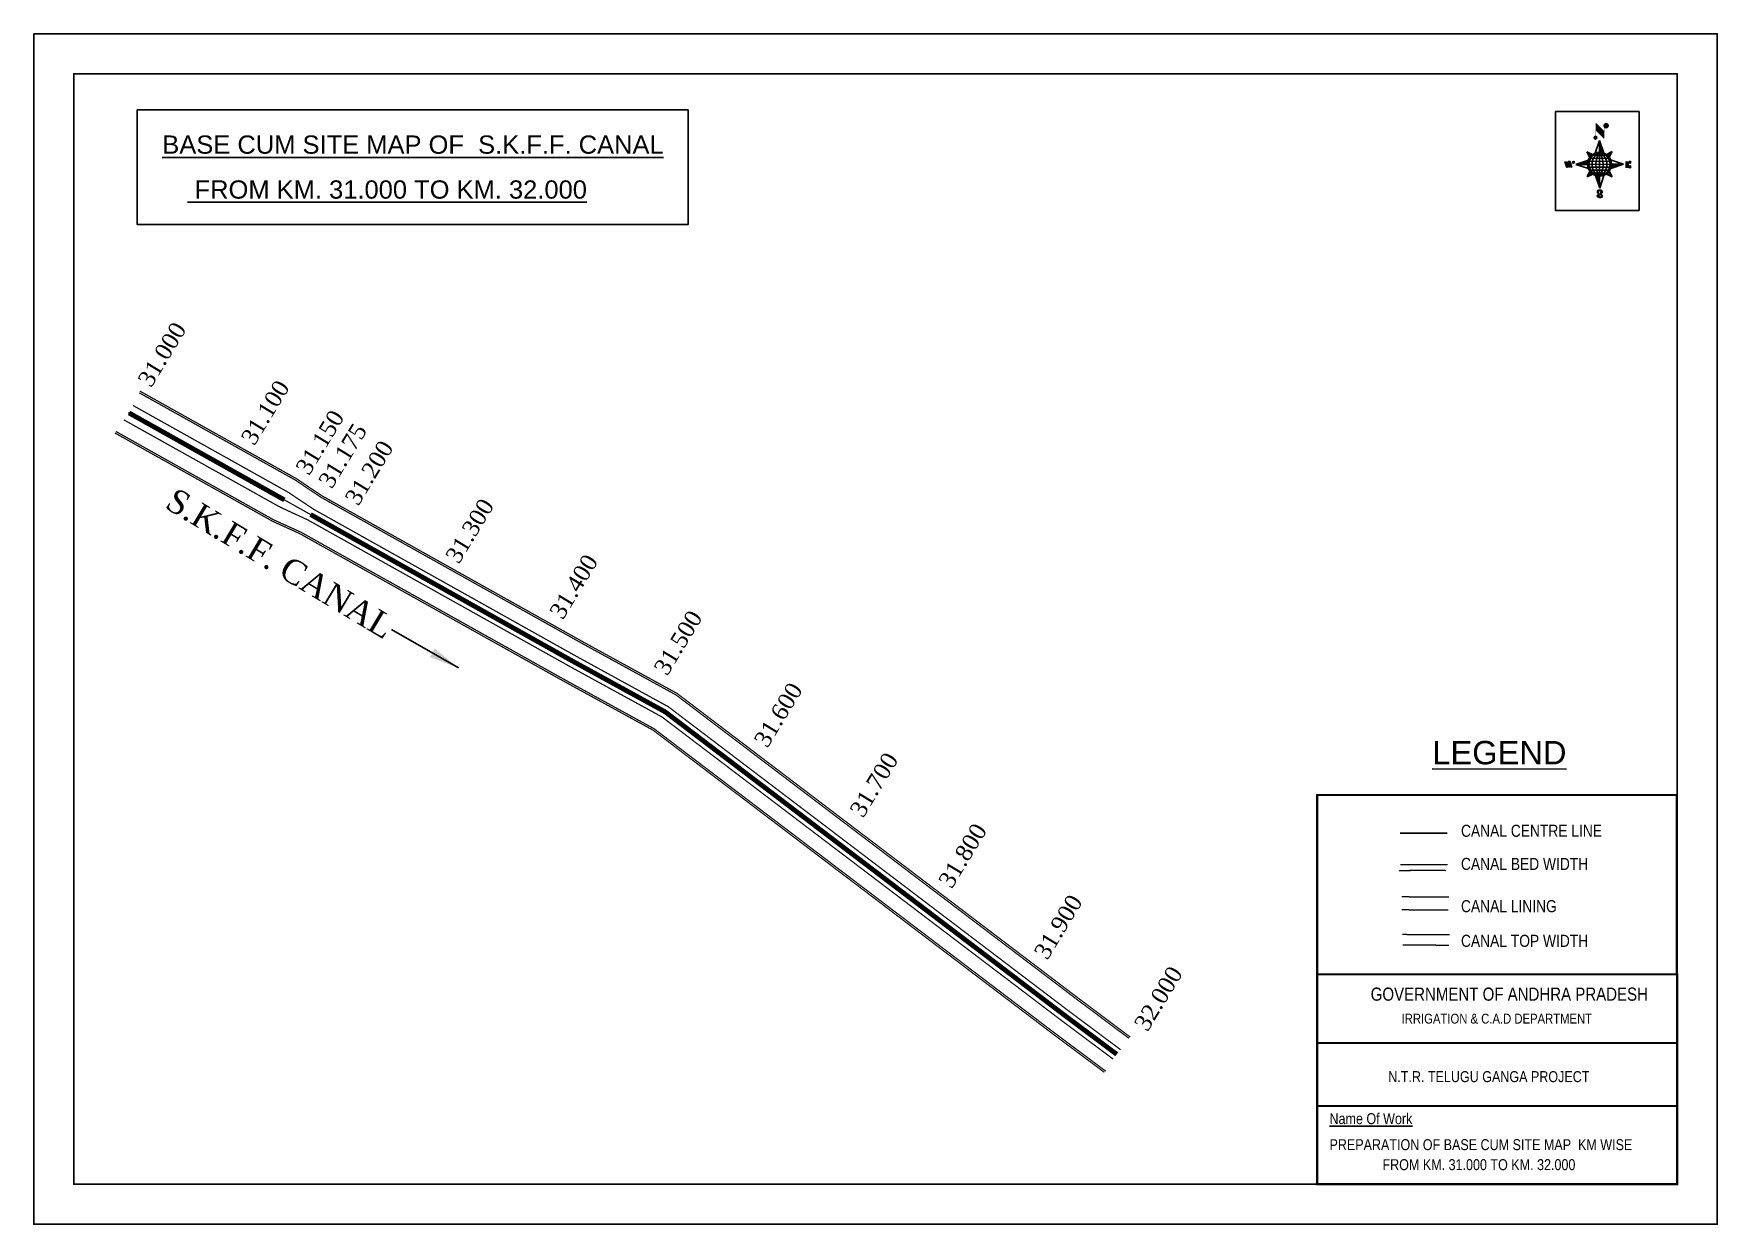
# Model space of a CAD drawing. Header units: inches. Extents: x 15 to 1414, y 9 to 998.
import ezdxf
from ezdxf.enums import TextEntityAlignment as Align

# ---------------------------------------------------------------- set-up
doc = ezdxf.new("R2010")
doc.units = ezdxf.units.IN
doc.header["$MEASUREMENT"] = 0
doc.linetypes.add('ACAD_ISO03W100', pattern=[30, 12, -18])
for name, color, linetype in [('AQUADUCT', 1, 'Continuous'), ('bed with', 5, 'Continuous'), ('BLOCK', 7, 'Continuous'), ('bord', 1, 'Continuous'), ('C LINE COO', 6, 'Continuous'), ('cahnige', 7, 'Continuous'), ('FRAME 025', 7, 'Continuous'), ('lining', 4, 'Continuous'), ('TABLE', 7, 'Continuous'), ('TEXT', 7, 'Continuous'), ('TITLEBLOCK', 7, 'Continuous'), ('top of bund', 1, 'Continuous'), ('V', 6, 'Continuous'), ('ZSTU', 7, 'Continuous')]:
    doc.layers.add(name, color=color, linetype=linetype)
doc.styles.add('5mm', font='times.ttf', dxfattribs={"height": 3})
doc.styles.add('A', font='arial.ttf')
doc.styles.add('ARIALN', font='ARIALN.TTF')
doc.styles.get("Standard").update_dxf_attribs({"font": 'arial.ttf'})
doc.dimstyles.get("Standard").update_dxf_attribs({"dimtxt": 0.18, "dimasz": 0.18, "dimexe": 0.18, "dimexo": 0.0625, "dimgap": 0.09, "dimtad": 0, "dimtih": 1, "dimtoh": 1, "dimdec": 4, "dimzin": 0, "dimdsep": 46, "dimtxsty": 'Standard', "dimcen": 0.09, "dimadec": 0, "dimazin": 0, "dimtfac": 1, "dimtdec": 4, "dimtofl": 0, "dimtmove": 0, "dimatfit": 3, "dimfxl": 1, "dimtolj": 1, "dimtzin": 0, "dimarcsym": 0})
pattern_1 = [(267.297113149, (-8720374.938, 50637915.138), (10.5367255337, -0.497431438), [])]
pattern_2 = [(357.297113149, (-8720374.938, 50637915.138), (0.497431438, 10.5367255337), [])]

# ---------------------------------------------------------------- blocks, each defined once
blk = doc.blocks.new('*X3')
at = {"color": 0, "linetype": 'Continuous'}
for p, q in [((6321.6, 240.5), (6322.3, 241.2)), ((6321.6, 240.3), (6322.3, 241)), ((6321.6, 240.1), (6322.3, 240.8)), ((6321.6, 239.9), (6322.4, 240.7)), ((6321.6, 239.8), (6322.4, 240.6)), ((6321.6, 239.6), (6322.5, 240.5)), ((6321.6, 239.4), (6322.5, 240.3)), ((6321.6, 239.2), (6322.6, 240.2)), ((6321.7, 239.1), (6322.6, 240.1)), ((6321.8, 240.8), (6322.4, 241.4)), ((6321.8, 239), (6322.7, 240)), ((6321.8, 239), (6322.8, 239.9)), ((6321.9, 238.9), (6322.9, 239.8)), ((6322, 238.8), (6323, 239.7)), ((6322.1, 241.3), (6322.4, 241.6)), ((6322.1, 238.7), (6323.1, 239.6)), ((6322.2, 238.6), (6323.1, 239.6)), ((6322.3, 238.5), (6323.2, 239.5)), ((6322.4, 238.5), (6323.3, 239.4)), ((6322.5, 238.4), (6323.4, 239.3)), ((6322.7, 238.4), (6323.6, 239.3)), ((6322.8, 238.3), (6323.7, 239.2)), ((6322.9, 238.3), (6323.8, 239.1)), ((6323.1, 238.2), (6323.9, 239.1)), ((6323.2, 238.2), (6324, 239)), ((6323.3, 238.2), (6324.2, 239)), ((6323.5, 238.1), (6324.3, 238.9)), ((6323.7, 238.1), (6324.4, 238.9)), ((6323.8, 238.1), (6324.6, 238.8)), ((6324.1, 238.2), (6324.7, 238.8)), ((6324.3, 238.3), (6324.9, 238.8)), ((6324.6, 238.3), (6325.1, 238.8)), ((6324.8, 238.4), (6325.2, 238.8)), ((6325.1, 238.5), (6325.4, 238.8)), ((6325.4, 238.6), (6325.6, 238.8))]:
    blk.add_line(p, q, dxfattribs=at)
blk = doc.blocks.new('*X2')
at = {"color": 0, "linetype": 'Continuous'}
for p, q in [((6324.4, 240.3), (6324.5, 240.4)), ((6324.6, 240.3), (6324.8, 240.5)), ((6324.7, 240.2), (6325, 240.5)), ((6324.8, 240.2), (6325.2, 240.6)), ((6325, 240.1), (6325.5, 240.6)), ((6325.1, 240.1), (6325.6, 240.6)), ((6325.2, 240), (6325.8, 240.6)), ((6325.3, 240), (6326, 240.6)), ((6325.4, 239.9), (6326.1, 240.6)), ((6325.5, 239.8), (6326.2, 240.5)), ((6325.6, 239.8), (6326.3, 240.5)), ((6325.7, 239.7), (6326.5, 240.4)), ((6325.9, 239.6), (6326.6, 240.3)), ((6326, 239.5), (6326.7, 240.3)), ((6326, 239.4), (6326.8, 240.2)), ((6326.1, 239.3), (6327, 240.2)), ((6326.2, 239.3), (6327.1, 240.1)), ((6326.3, 239.2), (6327.1, 240)), ((6326.4, 239.1), (6327.2, 239.9)), ((6326.5, 239), (6327.3, 239.8)), ((6326.5, 238.9), (6327.4, 239.7)), ((6326.6, 238.8), (6327.5, 239.6)), ((6326.7, 238.7), (6327.5, 239.5)), ((6326.8, 238.6), (6327.6, 239.4)), ((6326.8, 238.5), (6327.7, 239.3)), ((6326.8, 236.5), (6327.4, 237)), ((6326.9, 238.3), (6327.8, 239.2)), ((6326.9, 238.2), (6327.9, 239.1)), ((6326.9, 236.8), (6327.6, 237.4)), ((6327, 238.1), (6327.8, 239)), ((6327, 237.9), (6327.8, 238.8)), ((6327, 237.8), (6327.8, 238.6)), ((6327, 237.6), (6327.8, 238.4)), ((6327, 237.4), (6327.8, 238.2)), ((6327, 237.3), (6327.8, 238)), ((6327, 237.1), (6327.8, 237.9))]:
    blk.add_line(p, q, dxfattribs=at)
blk = doc.blocks.new('H')
at = {"layer": 'bord', "extrusion": (0.000427885, 0.004792, 0.999988)}
h = blk.add_hatch(dxfattribs=at)
h.set_pattern_fill('LINE', color=8, scale=84.387686, angle=-2.7029, style=0)
h.set_pattern_definition(pattern_2)
h.paths.add_polyline_path([(-492, 786, -0.090992), (-448, 775), (-486, 912)])
h = blk.add_hatch(dxfattribs=at)
h.set_pattern_fill('LINE', color=8, scale=84.387686, angle=-92.7029, style=0)
h.set_pattern_definition(pattern_1)
h.paths.add_polyline_path([(-625, 665, -0.090992), (-615, 710), (-751, 671)])
h = blk.add_hatch(dxfattribs=at)
h.set_pattern_fill('LINE', color=8, scale=84.387686, angle=-92.7029, style=0)
h.set_pattern_definition(pattern_1)
h.paths.add_polyline_path([(-246, 647), (-372, 653, -0.090992), (-382, 609)])
h = blk.add_hatch(dxfattribs=at)
h.set_pattern_fill('LINE', color=8, scale=84.387686, angle=-2.7029, style=0)
h.set_pattern_definition(pattern_2)
h.paths.add_polyline_path([(-504, 533, -0.090992), (-549, 543), (-510, 406)])
for p, q in [((-516, 1087, -1217), (-432, 994, -1217)), ((-538, 774, -1216), (-487, 906, -1216)), ((-519, 1020, -1217), (-435, 927, -1216)), ((-487, 906, -1216), (-493, 780, -1216)), ((-487, 906, -1216), (-448, 769, -1216)), ((-627, 794, -1216), (-567, 760, -1216)), ((-627, 794, -1216), (-584, 747, -1215)), ((-599, 731, -1215), (-627, 794, -1216)), ((-421, 753, -1216), (-359, 781, -1216)), ((-359, 781, -1216), (-405, 739, -1216)), ((-359, 781, -1216), (-392, 721, -1215)), ((-865, 701, -1215), (-847, 638, -1215)), ((-847, 700, -1215), (-829, 637, -1215)), ((-829, 699, -1215), (-811, 636, -1215)), ((-829, 699, -1215), (-811, 698, -1215)), ((-811, 698, -1215), (-794, 635, -1215)), ((-752, 665, -1215), (-615, 704, -1215)), ((-752, 665, -1215), (-625, 659, -1215)), ((-619, 614, -1215), (-752, 665, -1215)), ((-639, 526, -1214), (-606, 585, -1215)), ((-639, 526, -1214), (-593, 568, -1215)), ((-577, 553, -1215), (-639, 526, -1214)), ((-371, 513, -1214), (-431, 546, -1215)), ((-371, 513, -1214), (-414, 560, -1215)), ((-399, 576, -1215), (-371, 513, -1214)), ((-246, 641, -1215), (-383, 603, -1215)), ((-379, 693, -1215), (-246, 641, -1215)), ((-373, 647, -1215), (-246, 641, -1215)), ((-213, 669, -1215), (-217, 601, -1215)), ((-197, 600, -1215), (-194, 668, -1215)), ((-511, 400, -1214), (-549, 537, -1214)), ((-460, 533, -1215), (-511, 400, -1214)), ((-505, 527, -1214), (-511, 400, -1214))]:
    blk.add_line(p, q, dxfattribs=at)
at = {"layer": 'bord', "color": 8, "linetype": 'ByBlock', "extrusion": (0.000427885, 0.004792, 0.999988)}
for p, q in [((-386, 711, -1215), (-605, 722, -1215)), ((-411, 744, -1216), (-578, 752, -1216)), ((-493, 780, -1216), (-505, 527, -1214)), ((-373, 647, -1215), (-625, 659, -1215)), ((-378, 616, -1215), (-623, 628, -1215)), ((-375, 679, -1215), (-620, 691, -1215)), ((-392, 585, -1215), (-611, 595, -1215)), ((-420, 555, -1215), (-587, 562, -1215))]:
    blk.add_line(p, q, dxfattribs=at)
at = {"layer": 'bord', "extrusion": (0.000427885, 0.004792, 0.999988), "elevation": -1212}
for points, const_width in [([(-522, 960), (-516, 1093)], 1.61), ([(-434, 933), (-428, 1066)], 1.61), ([(-870, 707), (-846, 706)], 0.642), ([(-829, 643), (-855, 644)], 0.642), ([(-829, 643), (-821, 678)], 0.642), ([(-811, 642), (-784, 641)], 0.642), ([(-793, 641), (-782, 694)], 0.642), ([(-177, 605), (-226, 607)], 0.706), ([(-223, 676), (-174, 673)], 0.706), ([(-195, 645), (-185, 644)], 0.706)]:
    blk.add_lwpolyline(points, dxfattribs=dict(at, const_width=const_width))
for points, const_width in [([(-414, 1073, 1), (-398, 1058, 1)], 22.3), ([(-530, 950, 1), (-520, 939, 1)], 14.8), ([(-776, 697, 1), (-769, 690, 1)], 8.9), ([(-180, 618, 1), (-173, 611, 1)], 9.79), ([(-178, 667, 1), (-171, 660, 1)], 9.79), ([(-490, 362, 1), (-498, 369, 1)], 11.1), ([(-525, 322, 1), (-533, 329, 1)], 11.1)]:
    blk.add_lwpolyline(points, format="xyb", close=True, dxfattribs=dict(at, const_width=const_width))
for points in [[(-537, 317), (-531, 310), (-520, 307), (-505, 307), (-494, 310), (-486, 318), (-487, 326), (-491, 333), (-494, 336), (-503, 341), (-522, 347), (-530, 352), (-534, 355), (-537, 363), (-537, 373), (-530, 381), (-520, 384), (-504, 384), (-493, 380), (-487, 373)], [(-522, 348), (-526, 354), (-528, 361), (-528, 371), (-526, 375), (-521, 381), (-515, 384)], [(-505, 307), (-499, 312), (-497, 319), (-497, 327), (-501, 335), (-509, 343)]]:
    blk.add_lwpolyline(points, dxfattribs=at)
at = {"layer": 'bord', "extrusion": (0.000427885, 0.004792, 0.999988)}
for centre, radius in [((-406, 1065, -1212), 22.3), ((-525, 944, -1212), 14.8), ((-498, 659, -1212), 127), ((-773, 694, -1212), 8.9), ((-177, 615, -1212), 9.79), ((-174, 663, -1212), 9.79), ((-494, 365, -1212), 11.1), ((-529, 325, -1212), 11.1)]:
    blk.add_circle(centre, radius, dxfattribs=at)
at = {"layer": 'bord', "color": 8, "linetype": 'ByBlock', "extrusion": (0.000427885, 0.004792, 0.999988)}
for centre, radius, start, end in [((-482, 658, -1212), 128, 94.9254, 259.6691), ((-437, 656, -1212), 141, 113.2864, 241.308), ((-316, 651, -1212), 222, 142.5892, 212.0053), ((-560, 662, -1212), 141, 293.2864, 61.308), ((-681, 668, -1212), 222, 322.5892, 32.0053), ((-515, 660, -1212), 128, 274.9254, 79.6691)]:
    blk.add_arc(centre, radius, start, end, dxfattribs=at)
at = {"layer": 'bord', "extrusion": (0.000427885, 0.004792, 0.999988)}
for points in [[(-516, 1093, -1212), (-431, 1000, -1212), (-519, 1026, -1212), (-434, 933, -1212)], [(-864, 707, -1212), (-846, 706, -1212), (-846, 644, -1212), (-829, 643, -1212)], [(-829, 705, -1212), (-811, 704, -1212), (-811, 642, -1212), (-793, 641, -1212)], [(-193, 674, -1212), (-197, 606, -1212), (-213, 675, -1212), (-216, 607, -1212)]]:
    blk.add_solid(points, dxfattribs=at)
at = {"layer": 'bord', "extrusion": (0.000427885, 0.004792, 0.999988), "xscale": 7.977342409717546, "yscale": 7.977342408231451, "zscale": 7.977342408476333, "rotation": 138.0840426661453}
for name, p in [('*X2', (38301, -31929, -1212)), ('*X3', (38314, -31951, -1212))]:
    blk.add_blockref(name, p, dxfattribs=at)
blk = doc.blocks.new('KKKK')
at = {"layer": 'cahnige', "color": 1, "style": '5mm'}
blk.add_text('S.K.F.F. CANAL', height=20, rotation=19.1758, dxfattribs=at).set_placement((317677.4, 1602113.8))
at = {"layer": 'ZSTU', "color": 1}
blk.add_leader([(317936.6, 1602216.4), (317876.5, 1602194.2)], dimstyle='Standard', override={"dimasz": 25, "dimgap": 0.09, "dimtad": 0}, dxfattribs=at)

msp = doc.modelspace()

# ---------------------------------------------------------------- linework, layer by layer
at = {"linetype": 'ByBlock'}
for points in [[(15.4, 997.8), (1413.7, 997.8), (1413.7, 9), (15.4, 9)], [(1380.4, 42.3), (48.7, 42.3), (48.7, 964.5), (1380.4, 964.5)]]:
    msp.add_lwpolyline(points, close=True, dxfattribs=at)
at = {"linetype": 'ByBlock', "elevation": -0.1}
msp.add_lwpolyline([(1279.2, 933.1), (1348.7, 933.1), (1348.7, 851), (1279.2, 851)], close=True, dxfattribs=at)
at = {"layer": 'bed with'}
for points, const_width in [([(227, 616.8), (97.9, 689)], 1), ([(220.2, 604.5), (90.2, 677.1)], 1), ([(918.1, 154), (875.2, 186), (542.5, 438.8), (466.8, 480.3), (247.9, 602.8)], 1), ([(911.9, 146.2), (869.2, 178.1), (537.1, 430.4), (462, 471.5), (243, 594)], 1), ([(1189.6, 307.7), (1186.1, 307.8), (1150.4, 307.7)], 1.11), ([(1188.3, 302.8), (1186, 302.9), (1149.6, 302.8), (1149.4, 302.9)], 1.11)]:
    msp.add_lwpolyline(points, dxfattribs=dict(at, const_width=const_width))
at = {"layer": 'BLOCK', "color": 4}
for p in [(94.4, 682.9), (180, 635), (265.5, 587.1), (351.1, 539.3), (436.7, 491.4), (522.5, 444), (602.2, 387.2), (680.3, 327.9), (758.4, 268.6), (836.4, 209.2)]:
    msp.add_point(p, dxfattribs=at)
at = {"layer": 'C LINE COO', "const_width": 4}
for points in [[(223.6, 610.6), (94.6, 682.8)], [(914.9, 150.2), (872.2, 182.1), (539.8, 434.6), (464.4, 475.9), (245.4, 598.4)]]:
    msp.add_lwpolyline(points, dxfattribs=at)
at = {"layer": 'C LINE COO', "linetype": 'ACAD_ISO03W100', "ltscale": 0.05, "const_width": 1}
for points in [[(247.9, 602.8), (227, 616.8)], [(253.6, 613), (232.8, 627)], [(254.3, 614.3), (233.5, 628.3)], [(243, 594), (220.2, 604.5)], [(245.4, 598.4), (223.6, 610.6)], [(236.5, 582.5), (213.7, 592.9)], [(237.3, 583.8), (214.4, 594.2)]]:
    msp.add_lwpolyline(points, dxfattribs=at)
at = {"layer": 'FRAME 025', "lineweight": -3, "const_width": 1.82}
for points in [[(1081.3, 365.5), (1380, 365.5), (1380, 216.6), (1081.3, 216.6)], [(1081.3, 216.6), (1380.4, 216.6), (1380.4, 42.3), (1081.3, 42.3)]]:
    msp.add_lwpolyline(points, close=True, dxfattribs=at)
for points in [[(1081.3, 159.6), (1380.4, 159.6)], [(1081.3, 107.3), (1380.4, 107.3)], [(1081.3, 42.3), (1380.4, 42.3)]]:
    msp.add_lwpolyline(points, dxfattribs=at)
at = {"layer": 'lining'}
for points, const_width in [([(232.8, 627), (103.1, 699.5)], 1), ([(214.4, 594.2), (83.7, 667.4)], 1), ([(925.1, 163.4), (882.3, 195.4), (548.9, 448.6), (472.5, 490.5), (253.6, 613)], 1), ([(905.7, 136.2), (862.2, 168.7), (530.7, 420.5), (456.3, 461.3), (237.3, 583.8)], 1), ([(1151.5, 281), (1178.9, 280.8), (1190.8, 280.7)], 1.11), ([(1151.5, 270.2), (1181.3, 270), (1190.2, 269.9)], 1.11)]:
    msp.add_lwpolyline(points, dxfattribs=dict(at, const_width=const_width))
at = {"layer": 'top of bund', "color": 1, "const_width": 1}
for points in [[(233.5, 628.3), (103.5, 701)], [(213.7, 592.9), (82.8, 666.2)], [(926.2, 164.4), (883.2, 196.6), (549.7, 449.9), (473.2, 491.8), (254.3, 614.3)], [(904.6, 135.2), (861.3, 167.5), (529.9, 419.3), (455.6, 460), (236.5, 582.5)]]:
    msp.add_lwpolyline(points, dxfattribs=at)
at = {"layer": 'top of bund', "const_width": 1.11}
for points in [[(1152.1, 249.7), (1179.4, 249.5), (1191.4, 249.4)], [(1190.9, 240.7), (1182.1, 240.8), (1152.3, 241)]]:
    msp.add_lwpolyline(points, dxfattribs=at)
at = {"layer": 'V', "color": 6, "const_width": 0.254}
msp.add_lwpolyline([(1189.4, 333.9), (1186.5, 334), (1150.3, 333.9)], dxfattribs=at)
at = {"layer": 'V', "color": 6}
msp.add_lwpolyline([(1150.3, 333.9), (1189.4, 333.9)], dxfattribs=at)
at = {"layer": 'ZSTU'}
msp.add_lwpolyline([(101.4, 934.5), (558.9, 934.5), (558.9, 839.2), (101.4, 839.2)], close=True, dxfattribs=at)

# ---------------------------------------------------------------- block references
at = {"layer": 'AQUADUCT', "color": 1, "xscale": 0.07807340295334138, "yscale": 0.07807340286672115, "zscale": 0.07807340292724047, "rotation": 3.078330652974644}
msp.add_blockref('H', (1357.5, 840.5, 94.8), dxfattribs=at)
at = {"layer": 'ZSTU', "rotation": 309.8230563709108}
msp.add_blockref('KKKK', (-1433788.1, -781434.9), dxfattribs=at)

# ---------------------------------------------------------------- texts
at = {"layer": 'cahnige', "style": '5mm'}
for s, p in [('31.000', (112.9, 703.2)), ('31.100', (198.6, 655)), ('31.150', (244, 630.2)), ('31.175', (262.9, 619.1)), ('31.200', (284.9, 604.9)), ('31.300', (368.4, 556.7)), ('31.400', (454.8, 510.4)), ('31.500', (541.5, 463.8)), ('31.600', (624.7, 403.9)), ('31.700', (704.2, 345.8)), ('31.800', (777.8, 287)), ('31.900', (857.2, 227.8)), ('32.000', (940.4, 168.3))]:
    msp.add_text(s, height=13.88, rotation=58.7455, dxfattribs=at).set_placement(p)
at = {"layer": 'TABLE', "extrusion": (0.000201441, 0.004807, 0.999988), "style": 'A'}
msp.add_text('%%ULEGEND', height=19.4, rotation=359.9999, dxfattribs=at).set_placement((1232.7, 400.7, 2.2), align=Align.MIDDLE)
at = {"layer": 'TEXT', "color": 6}
for s, p in [('%%UBASE CUM SITE MAP OF  S.K.F.F. CANAL', (122.2, 898.1)), ('%%U FROM KM. 31.000 TO KM. 32.000', (143.1, 860.8))]:
    msp.add_text(s, height=15.155, dxfattribs=at).set_placement(p)
at = {"layer": 'TITLEBLOCK', "extrusion": (0.000201441, 0.004807, 0.999988), "style": 'ARIALN'}
for s, height, p in [('CANAL CENTRE LINE', 10.003, (1200.8, 330.8, 1.8)), ('CANAL BED WIDTH', 10.003, (1200.8, 303.3, 1.7)), ('CANAL LINING', 10.003, (1200.8, 268.2, 1.5)), ('CANAL TOP WIDTH', 10.003, (1200.8, 239.4, 1.4)), ('GOVERNMENT OF ANDHRA PRADESH ', 10.9, (1125.8, 194.7, -0.3)), ('IRRIGATION & C.A.D DEPARTMENT', 8.175, (1151.5, 175.7, -0.3)), ('N.T.R. TELUGU GANGA PROJECT', 9.084, (1140.4, 127.1, -0.2)), ('%%UName Of Work', 9.084, (1091.6, 92.2, -0.4)), ('PREPARATION OF BASE CUM SITE MAP  KM WISE', 9.084, (1091.6, 70.6, -0.5))]:
    msp.add_text(s, height=height, rotation=359.9999, dxfattribs=at).set_placement(p)
at = {"layer": 'TITLEBLOCK', "style": 'ARIALN'}
msp.add_text(' FROM KM. 31.000 TO KM. 32.000', height=9.084, rotation=359.9999, dxfattribs=at).set_placement((1132.7, 54))

doc.saveas('drawing.dxf')
